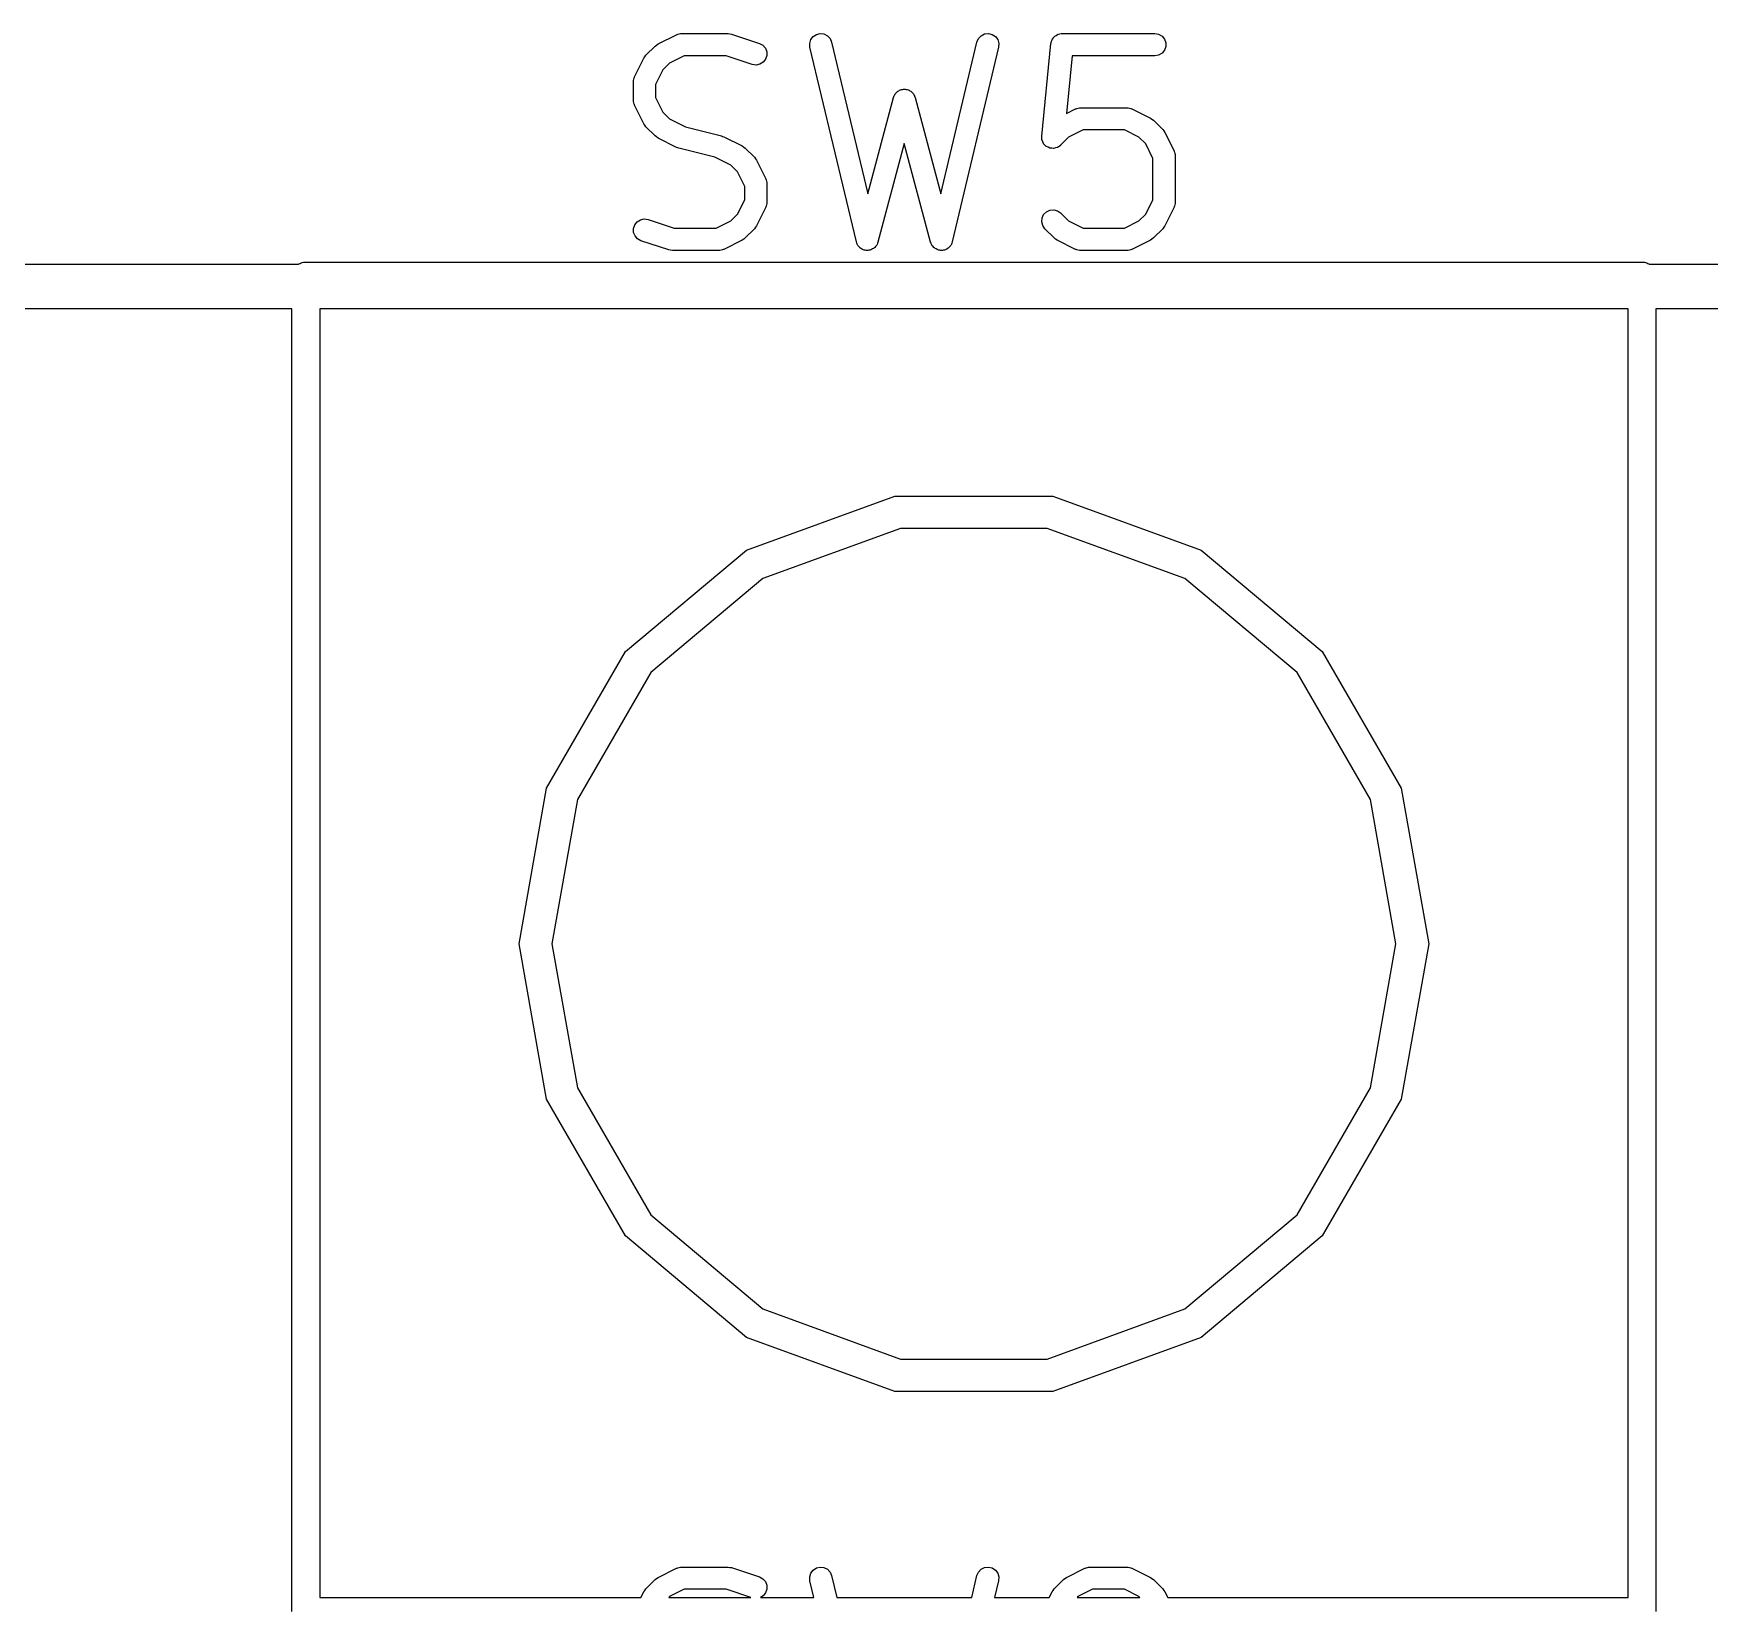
# Model space of a CAD drawing. Extents: x 0 to 102, y -163 to 0.
# Drawn here: x 57.71 to 65.36, y -42.02 to -34.85 of the extents above; entities that cross this region are included whole.
import ezdxf

# ---------------------------------------------------------------- set-up
doc = ezdxf.new("R2010")
doc.units = 0
doc.header["$MEASUREMENT"] = 0
doc.layers.add('BLACK', color=7, linetype='CONTINUOUS')

msp = doc.modelspace()

# ---------------------------------------------------------------- linework, layer by layer
at = {"layer": 'Black'}
for p, q in [((60.5591, -34.8931), (60.6438, -34.8508)), ((60.6438, -34.8508), (60.6466, -34.8499)), ((60.6466, -34.8499), (60.6491, -34.8485)), ((60.6491, -34.8485), (60.655, -34.8474)), ((60.655, -34.8474), (60.6607, -34.8457)), ((60.6607, -34.8457), (60.6636, -34.8459)), ((60.6636, -34.8459), (60.6665, -34.8454)), ((60.6665, -34.8454), (60.8782, -34.8454)), ((60.8782, -34.8454), (60.8862, -34.8468)), ((60.8862, -34.8468), (60.8942, -34.848)), ((60.8942, -34.848), (61.0212, -34.8903)), ((61.2561, -34.8735), (61.2666, -34.8593)), ((61.2666, -34.8593), (61.2813, -34.8496)), ((61.2813, -34.8496), (61.2985, -34.8455)), ((61.2985, -34.8455), (61.316, -34.8475)), ((61.316, -34.8475), (61.3318, -34.8554)), ((61.3318, -34.8554), (61.3439, -34.8682)), ((62.0211, -34.8682), (62.0332, -34.8554)), ((62.0332, -34.8554), (62.049, -34.8475)), ((62.049, -34.8475), (62.0665, -34.8455)), ((62.0665, -34.8455), (62.0837, -34.8496)), ((62.0837, -34.8496), (62.0984, -34.8593)), ((62.0984, -34.8593), (62.1089, -34.8735)), ((62.3582, -34.8708), (62.3626, -34.8655)), ((62.3626, -34.8655), (62.3667, -34.8598)), ((62.3667, -34.8598), (62.3683, -34.8588)), ((62.3683, -34.8588), (62.3695, -34.8573)), ((62.3695, -34.8573), (62.3755, -34.8538)), ((62.3755, -34.8538), (62.3813, -34.8499)), ((62.3813, -34.8499), (62.3831, -34.8494)), ((62.3831, -34.8494), (62.3848, -34.8485)), ((62.3848, -34.8485), (62.3916, -34.8473)), ((62.3916, -34.8473), (62.3984, -34.8455)), ((62.3984, -34.8455), (62.4003, -34.8457)), ((62.4003, -34.8457), (62.4022, -34.8454)), ((62.4022, -34.8454), (62.8255, -34.8454)), ((62.8255, -34.8454), (62.8429, -34.8485)), ((62.8429, -34.8485), (62.8582, -34.8573)), ((62.8582, -34.8573), (62.8695, -34.8708)), ((60.5036, -34.945), (60.5459, -34.9026)), ((60.5459, -34.9026), (60.5526, -34.898)), ((60.5526, -34.898), (60.5591, -34.8931)), ((61.0212, -34.8903), (61.0367, -34.8987)), ((61.0367, -34.8987), (61.0485, -34.9119)), ((61.0485, -34.9119), (61.0549, -34.9284)), ((61.0549, -34.9284), (61.0554, -34.946)), ((61.251, -34.8904), (61.2561, -34.8735)), ((61.2521, -34.908), (61.251, -34.8904)), ((61.4637, -35.797), (61.2521, -34.908)), ((61.3439, -34.8682), (61.3509, -34.8844)), ((61.3509, -34.8844), (61.516, -35.5776)), ((61.849, -35.5776), (62.0141, -34.8844)), ((62.1129, -34.908), (61.9013, -35.797)), ((62.0141, -34.8844), (62.0211, -34.8682)), ((62.1089, -34.8735), (62.114, -34.8904)), ((62.114, -34.8904), (62.1129, -34.908)), ((62.3093, -35.3145), (62.3516, -34.8912)), ((62.3516, -34.8912), (62.3521, -34.8893)), ((62.3521, -34.8874), (62.3545, -34.8809)), ((62.3521, -34.8893), (62.3521, -34.8874)), ((62.3545, -34.8809), (62.3564, -34.8742)), ((62.3564, -34.8742), (62.3575, -34.8726)), ((62.3575, -34.8726), (62.3582, -34.8708)), ((62.8582, -34.9351), (62.8429, -34.9439)), ((62.8695, -34.9216), (62.8582, -34.9351)), ((62.8695, -34.8708), (62.8755, -34.8874)), ((62.8755, -34.905), (62.8695, -34.9216)), ((62.8755, -34.8874), (62.8755, -34.905)), ((60.4517, -35.0428), (60.4941, -34.9582)), ((60.4941, -34.9582), (60.4989, -34.9516)), ((60.4989, -34.9516), (60.5036, -34.945)), ((60.5812, -35.011), (60.548, -35.0775)), ((60.6119, -34.9803), (60.5812, -35.011)), ((60.6785, -34.947), (60.6119, -34.9803)), ((60.8699, -34.947), (60.6785, -34.947)), ((60.9891, -34.9867), (60.8699, -34.947)), ((61.0066, -34.9893), (60.9891, -34.9867)), ((61.0238, -34.9858), (61.0066, -34.9893)), ((61.0389, -34.9765), (61.0238, -34.9858)), ((61.0498, -34.9627), (61.0389, -34.9765)), ((61.0554, -34.946), (61.0498, -34.9627)), ((62.4481, -34.947), (62.4218, -35.2106)), ((62.8255, -34.947), (62.4481, -34.947)), ((62.8429, -34.9439), (62.8255, -34.947)), ((60.4464, -35.0655), (60.4469, -35.0627)), ((60.4464, -35.1502), (60.4464, -35.0655)), ((60.4467, -35.0597), (60.4484, -35.054)), ((60.4469, -35.0627), (60.4467, -35.0597)), ((60.4484, -35.054), (60.4494, -35.0482)), ((60.4494, -35.0482), (60.4509, -35.0456)), ((60.4509, -35.0456), (60.4517, -35.0428)), ((60.548, -35.0775), (60.548, -35.1382)), ((60.4469, -35.1531), (60.4464, -35.1502)), ((60.4467, -35.156), (60.4469, -35.1531)), ((60.4484, -35.1617), (60.4467, -35.156)), ((60.4494, -35.1676), (60.4484, -35.1617)), ((60.4509, -35.1701), (60.4494, -35.1676)), ((60.4517, -35.1729), (60.4509, -35.1701)), ((60.548, -35.1382), (60.5813, -35.2048)), ((61.516, -35.5776), (61.6334, -35.1371)), ((61.6334, -35.1371), (61.6353, -35.133)), ((61.6353, -35.133), (61.6365, -35.1287)), ((61.6365, -35.1287), (61.639, -35.1251)), ((61.639, -35.1251), (61.6409, -35.1211)), ((61.6409, -35.1211), (61.644, -35.1179)), ((61.644, -35.1179), (61.6466, -35.1142)), ((61.6466, -35.1142), (61.6502, -35.1117)), ((61.6502, -35.1117), (61.6533, -35.1086)), ((61.6533, -35.1086), (61.6574, -35.1067)), ((61.6574, -35.1067), (61.6611, -35.1041)), ((61.6611, -35.1041), (61.6653, -35.103)), ((61.6653, -35.103), (61.6693, -35.1012)), ((61.6693, -35.1012), (61.6738, -35.1008)), ((61.6738, -35.1008), (61.6781, -35.0996)), ((61.6781, -35.0996), (61.6825, -35.1)), ((61.6825, -35.1), (61.6869, -35.0996)), ((61.6869, -35.0996), (61.6912, -35.1008)), ((61.6912, -35.1008), (61.6957, -35.1012)), ((61.6957, -35.1012), (61.6997, -35.103)), ((61.6997, -35.103), (61.7039, -35.1041)), ((61.7039, -35.1041), (61.7076, -35.1067)), ((61.7076, -35.1067), (61.7117, -35.1086)), ((61.7117, -35.1086), (61.7148, -35.1117)), ((61.7148, -35.1117), (61.7184, -35.1142)), ((61.7184, -35.1142), (61.721, -35.1179)), ((61.721, -35.1179), (61.7241, -35.1211)), ((61.7241, -35.1211), (61.726, -35.1251)), ((61.726, -35.1251), (61.7285, -35.1287)), ((61.7285, -35.1287), (61.7297, -35.133)), ((61.7297, -35.133), (61.7316, -35.1371)), ((61.7316, -35.1371), (61.849, -35.5776)), ((60.4941, -35.2576), (60.4517, -35.1729)), ((60.5813, -35.2048), (60.6119, -35.2355)), ((60.6119, -35.2355), (60.6842, -35.2716)), ((62.4218, -35.2106), (62.4641, -35.1894)), ((62.4641, -35.1894), (62.4669, -35.1886)), ((62.4669, -35.1886), (62.4695, -35.1871)), ((62.4695, -35.1871), (62.4753, -35.1861)), ((62.4753, -35.1861), (62.481, -35.1844)), ((62.481, -35.1844), (62.4839, -35.1846)), ((62.4839, -35.1846), (62.4868, -35.1841)), ((62.4868, -35.1841), (62.6985, -35.1841)), ((62.6985, -35.1841), (62.7014, -35.1846)), ((62.7014, -35.1846), (62.7043, -35.1844)), ((62.7043, -35.1844), (62.71, -35.1861)), ((62.71, -35.1861), (62.7159, -35.1871)), ((62.7159, -35.1871), (62.7184, -35.1886)), ((62.7184, -35.1886), (62.7212, -35.1894)), ((62.7212, -35.1894), (62.8059, -35.2318)), ((62.8059, -35.2318), (62.8124, -35.2366)), ((62.8124, -35.2366), (62.8191, -35.2413)), ((62.8191, -35.2413), (62.8614, -35.2836)), ((60.4989, -35.2641), (60.4941, -35.2576)), ((60.5036, -35.2708), (60.4989, -35.2641)), ((60.5459, -35.3131), (60.5036, -35.2708)), ((60.5526, -35.3178), (60.5459, -35.3131)), ((60.5591, -35.3226), (60.5526, -35.3178)), ((60.6438, -35.365), (60.5591, -35.3226)), ((60.6842, -35.2716), (60.8482, -35.3126)), ((60.8482, -35.3126), (60.8532, -35.3149)), ((60.8532, -35.3149), (60.8586, -35.3164)), ((60.8586, -35.3164), (60.9432, -35.3588)), ((62.3092, -35.3151), (62.3093, -35.3148)), ((62.31, -35.3236), (62.3092, -35.3151)), ((62.3093, -35.3148), (62.3093, -35.3145)), ((62.3106, -35.3321), (62.31, -35.3236)), ((62.4323, -35.319), (62.3958, -35.3555)), ((62.4988, -35.2857), (62.4323, -35.319)), ((62.6865, -35.2857), (62.4988, -35.2857)), ((62.7531, -35.319), (62.6865, -35.2857)), ((62.7837, -35.3496), (62.7531, -35.319)), ((62.8614, -35.2836), (62.8661, -35.2903)), ((62.8661, -35.2903), (62.8709, -35.2968)), ((62.8709, -35.2968), (62.9133, -35.3815)), ((60.6491, -35.3666), (60.6438, -35.365)), ((60.6542, -35.3688), (60.6491, -35.3666)), ((60.8181, -35.4098), (60.6542, -35.3688)), ((60.9432, -35.3588), (60.9498, -35.3636)), ((60.9498, -35.3636), (60.9564, -35.3683)), ((60.9564, -35.3683), (60.9988, -35.4106)), ((61.6825, -35.3474), (61.5623, -35.7983)), ((61.8027, -35.7983), (61.6825, -35.3474)), ((62.3107, -35.3324), (62.3106, -35.3321)), ((62.3108, -35.3327), (62.3107, -35.3324)), ((62.3143, -35.3404), (62.3108, -35.3327)), ((62.3179, -35.3482), (62.3143, -35.3404)), ((62.3181, -35.3484), (62.3179, -35.3482)), ((62.3182, -35.3487), (62.3181, -35.3484)), ((62.3242, -35.3547), (62.3182, -35.3487)), ((62.3302, -35.3608), (62.3242, -35.3547)), ((62.3305, -35.3609), (62.3302, -35.3608)), ((62.3307, -35.3612), (62.3305, -35.3609)), ((62.3384, -35.3648), (62.3307, -35.3612)), ((62.3461, -35.3684), (62.3384, -35.3648)), ((62.3464, -35.3685), (62.3461, -35.3684)), ((62.3467, -35.3686), (62.3464, -35.3685)), ((62.3552, -35.3694), (62.3467, -35.3686)), ((62.3636, -35.3702), (62.3552, -35.3694)), ((62.3639, -35.3701), (62.3636, -35.3702)), ((62.3643, -35.3701), (62.3639, -35.3701)), ((62.3725, -35.3679), (62.3643, -35.3701)), ((62.3807, -35.3658), (62.3725, -35.3679)), ((62.381, -35.3657), (62.3807, -35.3658)), ((62.3813, -35.3656), (62.381, -35.3657)), ((62.3883, -35.3607), (62.3813, -35.3656)), ((62.3953, -35.3559), (62.3883, -35.3607)), ((62.3955, -35.3556), (62.3953, -35.3559)), ((62.3958, -35.3555), (62.3955, -35.3556)), ((62.817, -35.4162), (62.7837, -35.3496)), ((62.9133, -35.3815), (62.9141, -35.3843)), ((62.9141, -35.3843), (62.9156, -35.3868)), ((62.9156, -35.3868), (62.9166, -35.3927)), ((62.9166, -35.3927), (62.9183, -35.3984)), ((62.9183, -35.3984), (62.9181, -35.4013)), ((62.9181, -35.4013), (62.9186, -35.4042)), ((60.8904, -35.446), (60.8181, -35.4098)), ((60.9211, -35.4766), (60.8904, -35.446)), ((60.9544, -35.5432), (60.9211, -35.4766)), ((60.9988, -35.4106), (61.0034, -35.4173)), ((61.0034, -35.4173), (61.0083, -35.4238)), ((61.0083, -35.4238), (61.0506, -35.5085)), ((62.817, -35.6039), (62.817, -35.4162)), ((62.9186, -35.4042), (62.9186, -35.6159)), ((60.9544, -35.6039), (60.9544, -35.5432)), ((61.0506, -35.5085), (61.0514, -35.5113)), ((61.0514, -35.5113), (61.0529, -35.5138)), ((61.0529, -35.5138), (61.0539, -35.5197)), ((61.0539, -35.5197), (61.0556, -35.5254)), ((61.0556, -35.5254), (61.0555, -35.5283)), ((61.0555, -35.5283), (61.056, -35.5312)), ((61.056, -35.5312), (61.056, -35.6159)), ((60.9211, -35.6704), (60.9544, -35.6039)), ((61.0539, -35.6274), (61.0529, -35.6332)), ((61.0556, -35.6217), (61.0539, -35.6274)), ((61.056, -35.6159), (61.0555, -35.6188)), ((61.0555, -35.6188), (61.0556, -35.6217)), ((62.7837, -35.6704), (62.817, -35.6039)), ((62.9166, -35.6274), (62.9156, -35.6332)), ((62.9183, -35.6217), (62.9166, -35.6274)), ((62.9186, -35.6159), (62.9181, -35.6188)), ((62.9181, -35.6188), (62.9183, -35.6217)), ((60.4525, -35.7187), (60.4635, -35.7049)), ((60.4635, -35.7049), (60.4785, -35.6956)), ((60.4785, -35.6956), (60.4958, -35.6921)), ((60.4958, -35.6921), (60.5132, -35.6947)), ((60.5132, -35.6947), (60.6324, -35.7344)), ((60.8238, -35.7344), (60.8904, -35.7011)), ((60.8904, -35.7011), (60.9211, -35.6704)), ((61.0506, -35.6386), (61.0083, -35.7233)), ((61.0514, -35.6358), (61.0506, -35.6386)), ((61.0529, -35.6332), (61.0514, -35.6358)), ((62.3092, -35.705), (62.3108, -35.6874)), ((62.3138, -35.722), (62.3092, -35.705)), ((62.3108, -35.6874), (62.3182, -35.6714)), ((62.3182, -35.6714), (62.3307, -35.6589)), ((62.3307, -35.6589), (62.3467, -35.6515)), ((62.3467, -35.6515), (62.3643, -35.6499)), ((62.3643, -35.6499), (62.3813, -35.6545)), ((62.3813, -35.6545), (62.3958, -35.6646)), ((62.3958, -35.6646), (62.4323, -35.7011)), ((62.4323, -35.7011), (62.4988, -35.7344)), ((62.6865, -35.7344), (62.7531, -35.7011)), ((62.7531, -35.7011), (62.7837, -35.6704)), ((62.9133, -35.6386), (62.8709, -35.7233)), ((62.9141, -35.6358), (62.9133, -35.6386)), ((62.9156, -35.6332), (62.9141, -35.6358)), ((60.4469, -35.7354), (60.4525, -35.7187)), ((60.4474, -35.7531), (60.4469, -35.7354)), ((60.4539, -35.7695), (60.4474, -35.7531)), ((60.4656, -35.7827), (60.4539, -35.7695)), ((60.4811, -35.7911), (60.4656, -35.7827)), ((60.6324, -35.7344), (60.8238, -35.7344)), ((60.9498, -35.7834), (60.9432, -35.7883)), ((60.9564, -35.7788), (60.9498, -35.7834)), ((60.9988, -35.7365), (60.9564, -35.7788)), ((61.0034, -35.7298), (60.9988, -35.7365)), ((61.0083, -35.7233), (61.0034, -35.7298)), ((62.3239, -35.7365), (62.3138, -35.722)), ((62.3662, -35.7788), (62.3239, -35.7365)), ((62.3729, -35.7835), (62.3662, -35.7788)), ((62.3794, -35.7883), (62.3729, -35.7835)), ((62.4988, -35.7344), (62.6865, -35.7344)), ((62.8124, -35.7834), (62.8059, -35.7883)), ((62.8191, -35.7788), (62.8124, -35.7834)), ((62.8614, -35.7365), (62.8191, -35.7788)), ((62.8661, -35.7298), (62.8614, -35.7365)), ((62.8709, -35.7233), (62.8661, -35.7298)), ((60.6081, -35.8334), (60.4811, -35.7911)), ((60.6162, -35.8346), (60.6081, -35.8334)), ((60.6242, -35.836), (60.6162, -35.8346)), ((60.8358, -35.836), (60.6242, -35.836)), ((60.8387, -35.8355), (60.8358, -35.836)), ((60.8416, -35.8357), (60.8387, -35.8355)), ((60.8473, -35.834), (60.8416, -35.8357)), ((60.8532, -35.8329), (60.8473, -35.834)), ((60.8557, -35.8315), (60.8532, -35.8329)), ((60.8586, -35.8306), (60.8557, -35.8315)), ((60.9432, -35.7883), (60.8586, -35.8306)), ((61.4658, -35.8017), (61.4637, -35.797)), ((61.4672, -35.8067), (61.4658, -35.8017)), ((61.4693, -35.8098), (61.4672, -35.8067)), ((61.4708, -35.8132), (61.4693, -35.8098)), ((61.4743, -35.8169), (61.4708, -35.8132)), ((61.4773, -35.8212), (61.4743, -35.8169)), ((61.4803, -35.8233), (61.4773, -35.8212)), ((61.4829, -35.826), (61.4803, -35.8233)), ((61.4875, -35.8283), (61.4829, -35.826)), ((61.4918, -35.8313), (61.4875, -35.8283)), ((61.4953, -35.8322), (61.4918, -35.8313)), ((61.4986, -35.8339), (61.4953, -35.8322)), ((61.5038, -35.8345), (61.4986, -35.8339)), ((61.5088, -35.8358), (61.5038, -35.8345)), ((61.5125, -35.8355), (61.5088, -35.8358)), ((61.5162, -35.8359), (61.5125, -35.8355)), ((61.5212, -35.8347), (61.5162, -35.8359)), ((61.5264, -35.8343), (61.5212, -35.8347)), ((61.5297, -35.8327), (61.5264, -35.8343)), ((61.5333, -35.8318), (61.5297, -35.8327)), ((61.5377, -35.829), (61.5333, -35.8318)), ((61.5424, -35.8268), (61.5377, -35.829)), ((61.545, -35.8242), (61.5424, -35.8268)), ((61.5481, -35.8221), (61.545, -35.8242)), ((61.5512, -35.818), (61.5481, -35.8221)), ((61.5548, -35.8143), (61.5512, -35.818)), ((61.5564, -35.8109), (61.5548, -35.8143)), ((61.5586, -35.808), (61.5564, -35.8109)), ((61.5601, -35.803), (61.5586, -35.808)), ((61.5623, -35.7983), (61.5601, -35.803)), ((61.8049, -35.803), (61.8027, -35.7983)), ((61.8064, -35.808), (61.8049, -35.803)), ((61.8086, -35.8109), (61.8064, -35.808)), ((61.8102, -35.8143), (61.8086, -35.8109)), ((61.8138, -35.818), (61.8102, -35.8143)), ((61.8169, -35.8221), (61.8138, -35.818)), ((61.82, -35.8242), (61.8169, -35.8221)), ((61.8226, -35.8268), (61.82, -35.8242)), ((61.8273, -35.829), (61.8226, -35.8268)), ((61.8317, -35.8318), (61.8273, -35.829)), ((61.8353, -35.8327), (61.8317, -35.8318)), ((61.8386, -35.8343), (61.8353, -35.8327)), ((61.8438, -35.8347), (61.8386, -35.8343)), ((61.8488, -35.8359), (61.8438, -35.8347)), ((61.8525, -35.8355), (61.8488, -35.8359)), ((61.8562, -35.8358), (61.8525, -35.8355)), ((61.8612, -35.8345), (61.8562, -35.8358)), ((61.8664, -35.8339), (61.8612, -35.8345)), ((61.8697, -35.8322), (61.8664, -35.8339)), ((61.8732, -35.8313), (61.8697, -35.8322)), ((61.8775, -35.8283), (61.8732, -35.8313)), ((61.8821, -35.826), (61.8775, -35.8283)), ((61.8847, -35.8233), (61.8821, -35.826)), ((61.8877, -35.8212), (61.8847, -35.8233)), ((61.8907, -35.8169), (61.8877, -35.8212)), ((61.8942, -35.8132), (61.8907, -35.8169)), ((61.8957, -35.8098), (61.8942, -35.8132)), ((61.8978, -35.8067), (61.8957, -35.8098)), ((61.8992, -35.8017), (61.8978, -35.8067)), ((61.9013, -35.797), (61.8992, -35.8017)), ((62.4641, -35.8306), (62.3794, -35.7883)), ((62.4669, -35.8315), (62.4641, -35.8306)), ((62.4695, -35.8329), (62.4669, -35.8315)), ((62.4753, -35.834), (62.4695, -35.8329)), ((62.481, -35.8357), (62.4753, -35.834)), ((62.4839, -35.8355), (62.481, -35.8357)), ((62.4868, -35.836), (62.4839, -35.8355)), ((62.6985, -35.836), (62.4868, -35.836)), ((62.7014, -35.8355), (62.6985, -35.836)), ((62.7043, -35.8357), (62.7014, -35.8355)), ((62.71, -35.834), (62.7043, -35.8357)), ((62.7159, -35.8329), (62.71, -35.834)), ((62.7184, -35.8315), (62.7159, -35.8329)), ((62.7212, -35.8306), (62.7184, -35.8315)), ((62.8059, -35.7883), (62.7212, -35.8306)), ((48.3331, -35.8984), (58.9186, -35.8984)), ((58.9186, -35.8984), (58.9202, -35.897)), ((58.9202, -35.897), (58.9255, -35.8951)), ((58.9255, -35.8951), (58.9303, -35.8923)), ((58.9303, -35.8923), (58.9358, -35.8914)), ((58.9358, -35.8914), (58.941, -35.8895)), ((58.941, -35.8895), (58.9465, -35.8895)), ((58.9465, -35.8895), (58.952, -35.8885)), ((58.952, -35.8885), (65.048, -35.8885)), ((65.048, -35.8885), (65.0535, -35.8895)), ((65.0535, -35.8895), (65.059, -35.8895)), ((65.059, -35.8895), (65.0642, -35.8914)), ((65.0642, -35.8914), (65.0697, -35.8923)), ((65.0697, -35.8923), (65.0745, -35.8951)), ((65.0745, -35.8951), (65.0797, -35.897)), ((65.0797, -35.897), (65.0814, -35.8984)), ((65.0814, -35.8984), (69.0817, -35.8984)), ((58.8885, -36.1016), (48.1299, -36.1016)), ((58.8885, -42.048), (58.8885, -36.1016)), ((59.0155, -36.1016), (59.0155, -41.9845)), ((64.9845, -36.1016), (59.0155, -36.1016)), ((64.9845, -41.9845), (64.9845, -36.1016)), ((69.1301, -36.1016), (65.1115, -36.1016)), ((65.1115, -36.1016), (65.1115, -42.048)), ((60.9625, -37.203), (61.6397, -36.9565)), ((61.6397, -36.9565), (62.3603, -36.9565)), ((62.3603, -36.9565), (63.0375, -37.203)), ((61.6657, -37.1042), (61.0375, -37.3329)), ((62.3343, -37.1042), (61.6657, -37.1042)), ((62.9625, -37.3329), (62.3343, -37.1042)), ((60.4105, -37.6662), (60.9625, -37.203)), ((63.0375, -37.203), (63.5895, -37.6662)), ((61.0375, -37.3329), (60.5254, -37.7626)), ((63.4746, -37.7626), (62.9625, -37.3329)), ((60.0501, -38.2903), (60.4105, -37.6662)), ((63.5895, -37.6662), (63.9499, -38.2903)), ((60.5254, -37.7626), (60.1911, -38.3416)), ((63.8089, -38.3416), (63.4746, -37.7626)), ((59.925, -39), (60.0501, -38.2903)), ((63.9499, -38.2903), (64.075, -39)), ((60.1911, -38.3416), (60.075, -39)), ((63.925, -39), (63.8089, -38.3416)), ((60.0501, -39.7097), (59.925, -39)), ((60.075, -39), (60.1911, -39.6584)), ((63.8089, -39.6584), (63.925, -39)), ((64.075, -39), (63.9499, -39.7097)), ((60.1911, -39.6584), (60.5254, -40.2374)), ((63.4746, -40.2374), (63.8089, -39.6584)), ((60.4105, -40.3338), (60.0501, -39.7097)), ((63.9499, -39.7097), (63.5895, -40.3338)), ((60.5254, -40.2374), (61.0375, -40.6671)), ((62.9625, -40.6671), (63.4746, -40.2374)), ((60.9625, -40.797), (60.4105, -40.3338)), ((63.5895, -40.3338), (63.0375, -40.797)), ((61.0375, -40.6671), (61.6657, -40.8958)), ((62.3343, -40.8958), (62.9625, -40.6671)), ((61.6397, -41.0435), (60.9625, -40.797)), ((63.0375, -40.797), (62.3603, -41.0435)), ((61.6657, -40.8958), (62.3343, -40.8958)), ((62.3603, -41.0435), (61.6397, -41.0435)), ((60.5459, -41.9026), (60.5526, -41.898)), ((60.5526, -41.898), (60.5591, -41.8931)), ((60.5591, -41.8931), (60.6438, -41.8508)), ((60.6438, -41.8508), (60.6466, -41.8499)), ((60.6466, -41.8499), (60.6491, -41.8485)), ((60.6491, -41.8485), (60.655, -41.8474)), ((60.655, -41.8474), (60.6607, -41.8457)), ((60.6607, -41.8457), (60.6636, -41.8459)), ((60.6636, -41.8459), (60.6665, -41.8454)), ((60.6665, -41.8454), (60.8782, -41.8454)), ((60.8782, -41.8454), (60.8862, -41.8468)), ((60.8862, -41.8468), (60.8942, -41.848)), ((60.8942, -41.848), (61.0212, -41.8903)), ((61.0212, -41.8903), (61.0367, -41.8987)), ((61.0367, -41.8987), (61.0485, -41.9119)), ((61.251, -41.8904), (61.2561, -41.8735)), ((61.2521, -41.908), (61.251, -41.8904)), ((61.2561, -41.8735), (61.2666, -41.8593)), ((61.2666, -41.8593), (61.2813, -41.8496)), ((61.2813, -41.8496), (61.2985, -41.8455)), ((61.2985, -41.8455), (61.316, -41.8475)), ((61.316, -41.8475), (61.3318, -41.8554)), ((61.3318, -41.8554), (61.3439, -41.8682)), ((61.3439, -41.8682), (61.3509, -41.8844)), ((61.3509, -41.8844), (61.3747, -41.9845)), ((61.9903, -41.9845), (62.0141, -41.8844)), ((62.0141, -41.8844), (62.0211, -41.8682)), ((62.0211, -41.8682), (62.0332, -41.8554)), ((62.0332, -41.8554), (62.049, -41.8475)), ((62.049, -41.8475), (62.0665, -41.8455)), ((62.0665, -41.8455), (62.0837, -41.8496)), ((62.0837, -41.8496), (62.0984, -41.8593)), ((62.0984, -41.8593), (62.1089, -41.8735)), ((62.1089, -41.8735), (62.114, -41.8904)), ((62.114, -41.8904), (62.1129, -41.908)), ((62.4086, -41.9026), (62.4152, -41.898)), ((62.4152, -41.898), (62.4218, -41.8931)), ((62.4218, -41.8931), (62.5064, -41.8508)), ((62.5064, -41.8508), (62.5093, -41.8499)), ((62.5093, -41.8499), (62.5118, -41.8485)), ((62.5118, -41.8485), (62.5177, -41.8474)), ((62.5177, -41.8474), (62.5234, -41.8457)), ((62.5234, -41.8457), (62.5263, -41.8459)), ((62.5263, -41.8459), (62.5292, -41.8454)), ((62.5292, -41.8454), (62.6985, -41.8454)), ((62.6985, -41.8454), (62.7014, -41.8459)), ((62.7014, -41.8459), (62.7043, -41.8457)), ((62.7043, -41.8457), (62.71, -41.8474)), ((62.71, -41.8474), (62.7159, -41.8485)), ((62.7159, -41.8485), (62.7184, -41.8499)), ((62.7184, -41.8499), (62.7212, -41.8508)), ((62.7212, -41.8508), (62.8059, -41.8931)), ((62.8059, -41.8931), (62.8124, -41.898)), ((62.8124, -41.898), (62.8191, -41.9026)), ((60.4809, -41.9845), (60.4941, -41.9582)), ((60.4941, -41.9582), (60.4989, -41.9516)), ((60.4989, -41.9516), (60.5036, -41.945)), ((60.5036, -41.945), (60.5459, -41.9026)), ((60.6785, -41.947), (60.6119, -41.9803)), ((60.8699, -41.947), (60.6785, -41.947)), ((60.9824, -41.9845), (60.8699, -41.947)), ((61.0389, -41.9765), (61.0259, -41.9845)), ((61.0498, -41.9627), (61.0389, -41.9765)), ((61.0485, -41.9119), (61.0549, -41.9284)), ((61.0554, -41.946), (61.0498, -41.9627)), ((61.0549, -41.9284), (61.0554, -41.946)), ((61.2703, -41.9845), (61.2521, -41.908)), ((62.1129, -41.908), (62.0947, -41.9845)), ((62.3436, -41.9845), (62.3567, -41.9582)), ((62.3567, -41.9582), (62.3616, -41.9516)), ((62.3616, -41.9516), (62.3662, -41.945)), ((62.3662, -41.945), (62.4086, -41.9026)), ((62.5412, -41.947), (62.4746, -41.9803)), ((62.6865, -41.947), (62.5412, -41.947)), ((62.7531, -41.9803), (62.6865, -41.947)), ((62.8191, -41.9026), (62.8614, -41.945)), ((62.8614, -41.945), (62.8661, -41.9516)), ((62.8661, -41.9516), (62.8709, -41.9582)), ((62.8709, -41.9582), (62.8841, -41.9845)), ((59.0155, -41.9845), (60.4809, -41.9845)), ((60.6119, -41.9803), (60.6077, -41.9845)), ((60.6077, -41.9845), (60.9824, -41.9845)), ((61.0259, -41.9845), (61.2703, -41.9845)), ((61.3747, -41.9845), (61.9903, -41.9845)), ((62.0947, -41.9845), (62.3436, -41.9845)), ((62.4746, -41.9803), (62.4704, -41.9845)), ((62.4704, -41.9845), (62.7573, -41.9845)), ((62.7573, -41.9845), (62.7531, -41.9803)), ((62.8841, -41.9845), (64.9845, -41.9845))]:
    msp.add_line(p, q, dxfattribs=at)

doc.saveas('drawing.dxf')
